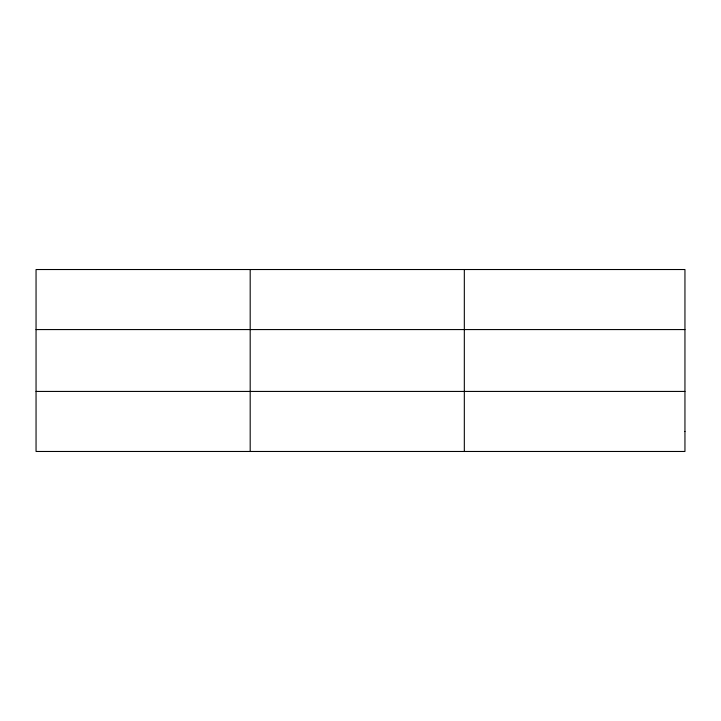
<?xml version="1.0" encoding="UTF-8"?>
<svg xmlns="http://www.w3.org/2000/svg" width="721" height="721" viewBox="0 0 721 721"><rect width="100%" height="100%" fill="white"/><g stroke="black" fill="none" stroke-linecap="round" stroke-linejoin="round"><path stroke-width="1.08" d="M250.187 451.472L250.187 269.528M464.324 451.472L464.324 269.528M36.05 329.569L684.95 329.569M36.05 391.431L684.95 391.431M684.95 431.464L684.95 451.472L36.05 451.472L36.05 269.528L684.95 269.528L684.95 431.464"/></g></svg>
